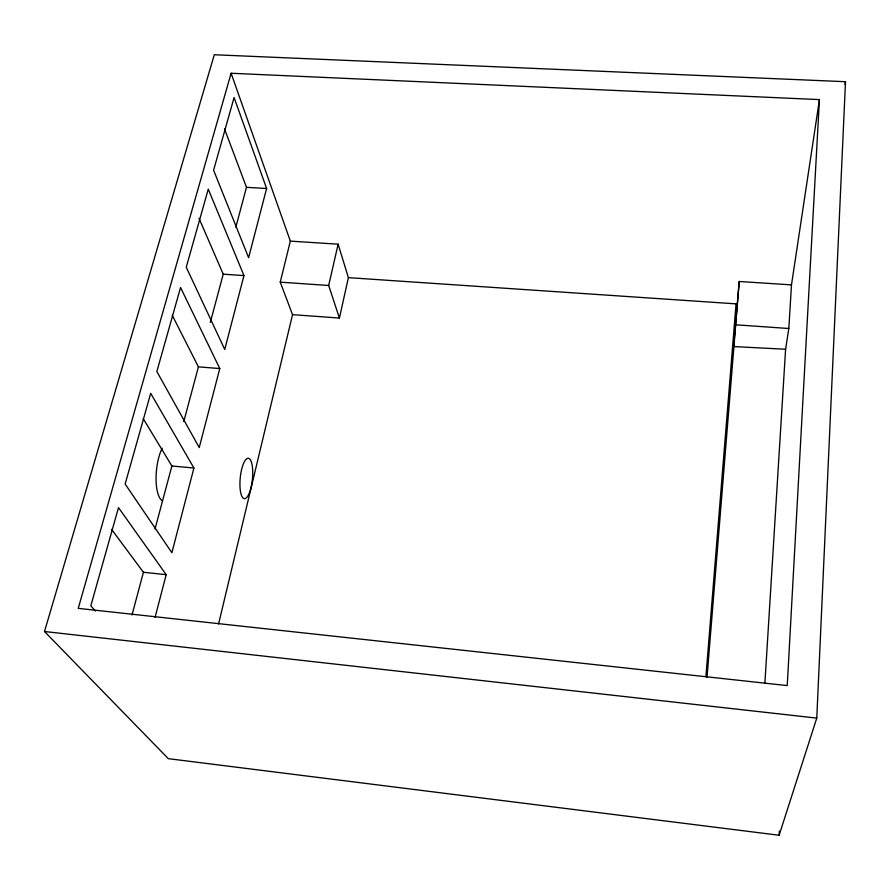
<?xml version="1.0" encoding="UTF-8"?>
<svg xmlns="http://www.w3.org/2000/svg" width="890" height="890" viewBox="0 0 890 890"><rect width="100%" height="100%" fill="white"/><g stroke="black" fill="none" stroke-linecap="round" stroke-linejoin="round"><path stroke-width="1.33" d="M816.764 718.108L845.5 81.702L214.301 54.746L44.5 631.511L168.299 758.658L779.128 835.254L816.764 718.108L44.5 631.511M819.434 99.602L787.238 685.589L78.242 608.36L231.111 73.258L819.434 99.602L791.488 284.889L788.818 328.51L785.603 349.247L764.866 683.498M779.128 835.254L779.351 831.093M705.937 676.344L736.052 303.857M707.005 677.457L739.223 281.485L791.488 284.889M785.603 349.247L733.638 346.566L739.223 281.485M845.033 84.439L845.5 81.702M290.34 241.123L280.239 282.152L292.532 314.659L339.413 318.053L348.391 277.647L338.133 244.183L290.34 241.123L231.111 73.258M339.413 318.053L328.688 285.49L338.133 244.183M218.584 623.957L292.532 314.659M155.038 617.493L166.185 574.662L118.492 507.623L90.825 605.79L95.364 611.052M193.92 468.007L171.881 552.712L125.145 484.049L150.71 393.347L193.92 468.007L171.881 466.004L143.19 418.611M219.786 368.56L199.238 447.57L156.851 371.531L180.548 287.481L219.786 368.56L198.426 366.858L172.271 315.316M243.96 275.589L224.747 349.459L186.255 267.234L208.26 189.136L243.96 275.589L223.234 274.176L199.015 218.295M266.611 188.491L248.61 257.711L213.6 170.213L234.081 97.533L266.611 188.491L246.486 187.323L224.525 128.939M131.998 614.979L143.423 572.292L111.584 529.405M155.016 528.983L171.881 466.004M183.763 421.593L198.426 366.858M210.329 322.38L223.234 274.176M235.828 227.15L246.486 187.323M348.391 277.647L737.065 303.935M280.239 282.152L328.688 285.49M735.741 324.794L788.818 328.51M143.423 572.292L166.185 574.662M162.425 500.903A30.427 10.747 -84.2 0 1 156.061 478.865A30.427 10.747 -84.2 0 1 162.169 448.226M250.568 489.266A20.292 6.119 -84.4 0 0 248.388 458.272A20.292 6.119 -84.4 0 0 240.055 487.831A20.292 6.119 -84.4 0 0 250.568 489.266"/></g></svg>
